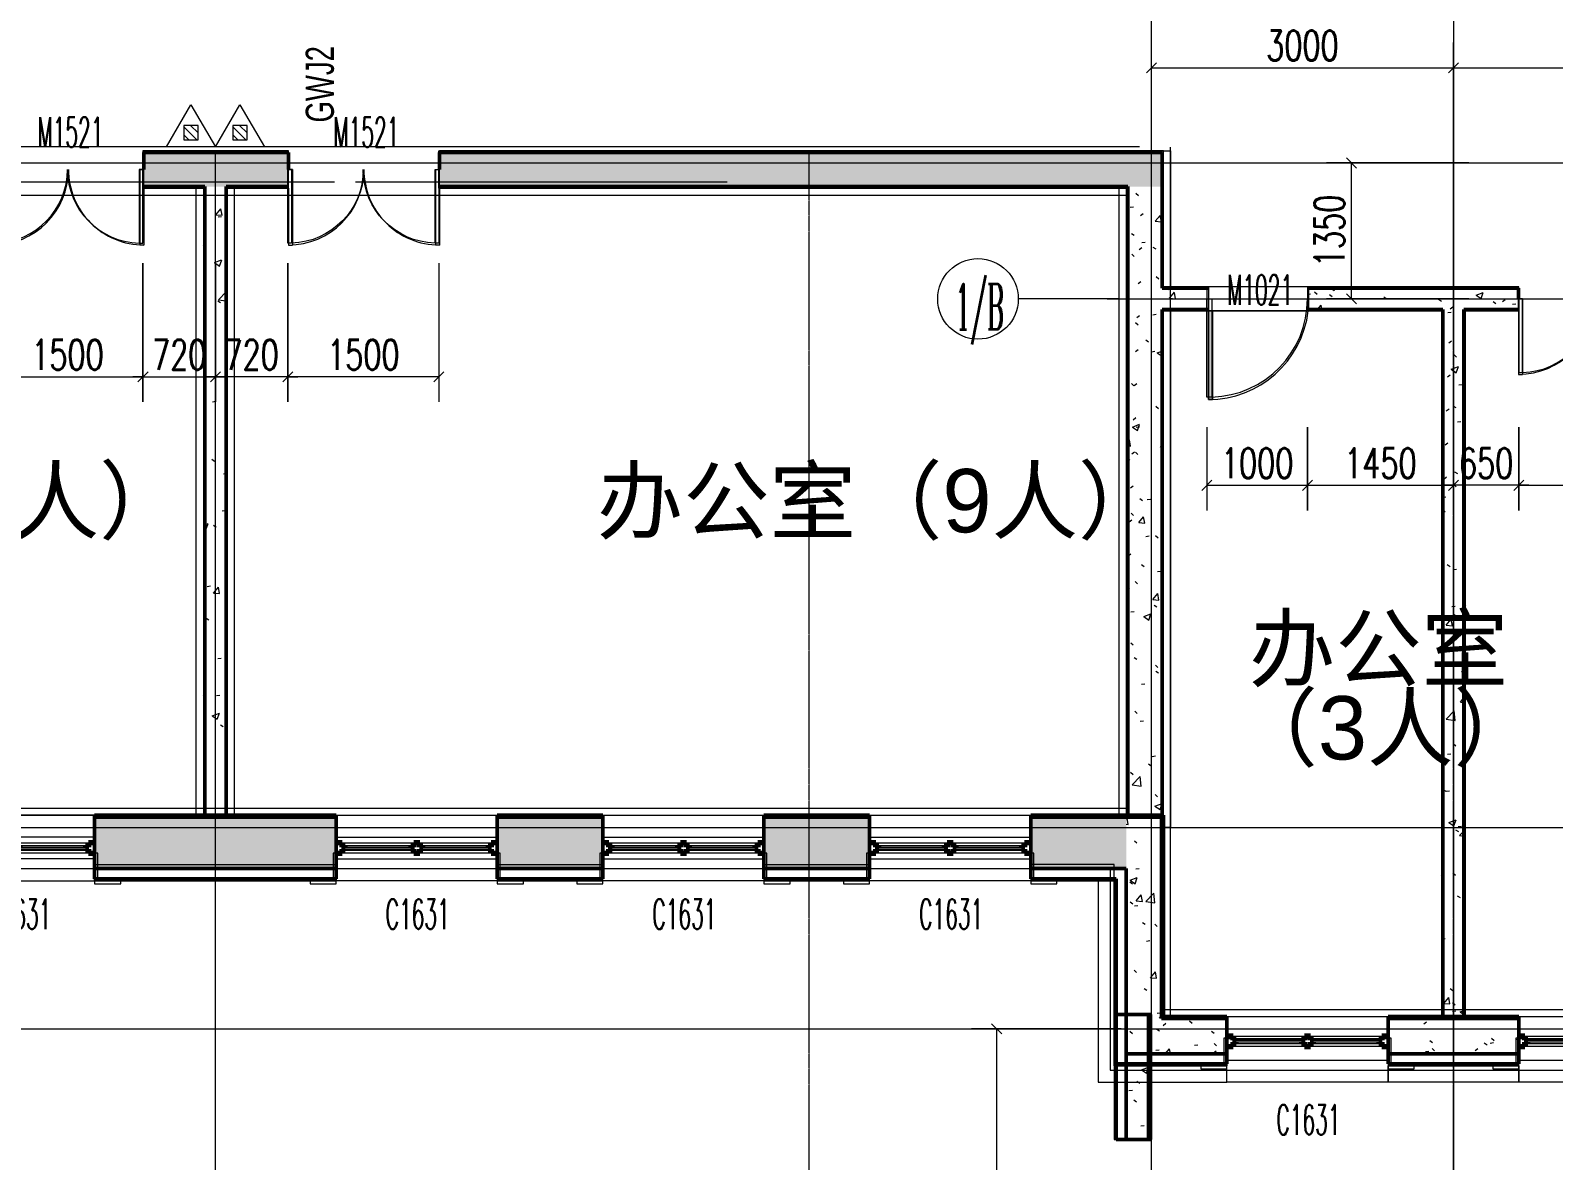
# Model space of a CAD drawing. Header units: millimetres. Extents: x -17321 to 106270, y -22341 to 35329.
# Drawn here: x 26062 to 41195, y -1309 to 9916 of the extents above; entities that cross this region are included whole.
import ezdxf

# ---------------------------------------------------------------- set-up
doc = ezdxf.new("R2010")
doc.units = ezdxf.units.MM
for name, pattern in [('IMPORT-DASHED', [7.5, 5, -2.5]), ('IMPORT-DOTE _2_', [0]), ('轴网线', [22.24, 12.7, -3.18, 3.18, -3.18])]:
    doc.linetypes.add(name, pattern=pattern)
for name, color, linetype, lineweight in [('A-DETL-GENF', 92, 'Continuous', 9), ('A-DOOR', 31, 'Continuous', 18), ('A-FLOR', 192, 'Continuous', 9), ('A-GENM', 13, 'Continuous', 18), ('A-GLAZ', 151, 'Continuous', 18), ('A-WALL', 113, 'Continuous', 50), ('A-WALL-FNSH', 113, 'Continuous', 50), ('A-WALL-PATT', 111, 'Continuous', 50), ('AXIS', 85, 'Continuous', 9), ('AXIS_TEXT', 250, 'Continuous', 9), ('DOTE', 157, 'IMPORT-DOTE _2_', 9), ('PUB_DIM', 135, 'Continuous', 9), ('PUB_TEXT', 250, 'Continuous', 9), ('S-GRID', 1, 'Continuous', 13), ('SURFACE', 11, 'Continuous', 9), ('WALL', 250, 'Continuous', 9), ('WINDOW', 93, 'Continuous', 9), ('WINDOW_TEXT', 250, 'Continuous', 9), ('救生灭火器', 232, 'Continuous', 9), ('烟道', 4, 'Continuous', 9), ('记者站1205_t3_2__3F导出_dwg', 8, 'Continuous', 9)]:
    doc.layers.add(name, color=color, linetype=linetype, lineweight=lineweight)
doc.styles.add('Arial_2', font='arial.ttf', dxfattribs={"height": 629.266735})
doc.styles.add('Arial_8', font='arial.ttf', dxfattribs={"width": 0.7, "height": 279.600661})
doc.styles.add('Complex_14', font='complex_.ttf', dxfattribs={"width": 0.388889, "height": 452.54834})
doc.styles.add('Simplex', font='simplex_.ttf', dxfattribs={"width": 0.494118, "height": 297.5})
doc.styles.add('Simplex_2', font='simplex_.ttf', dxfattribs={"width": 0.706, "height": 297.5})
pattern_1 = [(0, (0, 0), (812.8, 203.2), [33.528, -576.072, 33.528, -576.072, -3251.2]), (0, (0, 0), (812.8, 203.2), [-1219.2, 33.528, -1185.672, 33.528, -576.072, -1422.4]), (0, (0, 0), (812.8, 203.2), [-3048, 33.528, -372.872, 33.528, -982.472]), (120, (304.8, 101.6), (-582.3764, 602.30545), [33.528, -576.072, 33.528, -576.072, -3251.2]), (120, (304.8, 101.6), (-582.3764, 602.30545), [-1219.2, 33.528, -1185.672, 33.528, -576.072, -1422.4]), (120, (304.8, 101.6), (-582.3764, 602.30545), [-3048, 33.528, -372.872, 33.528, -982.472]), (240, (406.4, 508), (-230.4236, -805.50545), [33.528, -576.072, 33.528, -576.072, -3251.2]), (240, (406.4, 508), (-230.4236, -805.50545), [-1219.2, 33.528, -1185.672, 33.528, -576.072, -1422.4]), (240, (406.4, 508), (-230.4236, -805.50545), [-3048, 33.528, -372.872, 33.528, -982.472])]
pattern_2 = [(50, (0, 0), (728.7365, -63.756), [76.2, -838.2]), (355, (0, 0), (-140.972, 764.228), [60.96, -670.56]), (100.451, (60.7, -5.3), (587.77, 700.467), [64.76, -712.36]), (46.184, (0, 203.2), (1084.316, -168.171), [114.3, -1257.3]), (96.636, (90.4, 189.2), (949.61, 989.71), [97.14, -1068.54]), (351.184, (0, 203.2), (949.62, 989.7), [91.44, -1005.84]), (21, (101.6, 152.4), (606.458, -409.0606), [76.2, -838.2]), (326, (101.6, 152.4), (247.208, 736.753), [60.96, -670.56]), (71.451, (152.14, 118.3), (853.668, 327.685), [64.76, -712.36]), (37.5, (0, 0), (12.3547, 338.2201), [33.528, -628.904, 33.528, -647.192, -673.1]), (37.5, (0, 0), (12.3547, 338.2201), [-1343.152, 33.528, -639.572]), (7.5, (0, 0), (267.279, 400.722), [33.528, -354.584, 33.528, -613.664, -256.54]), (7.5, (0, 0), (267.279, 400.722), [-1035.304, 33.528, -223.012]), (327.5, (-226.57, 0), (542.3633, -22.9153), [33.528, -220.472, 33.528, -758.952, -1051.56]), (327.5, (-226.57, 0), (542.3633, -22.9153), [-1046.48, 33.528, -1018.032]), (317.5, (-328.17, 0), (592.517, 101.707), [33.528, -296.672, 33.528, -492.76, -746.76]), (317.5, (-328.17, 0), (592.517, 101.707), [-856.488, 33.528, -713.232])]

# ---------------------------------------------------------------- blocks, each defined once
blk = doc.blocks.new('TG-平开木门-双扇7 - M1521-1247899-建模-三层平面图')
at = {"layer": 'A-DOOR', "lineweight": 9}
for p, q in [((-750, 750), (-710, 750)), ((-750, 185), (-750, 750)), ((-710, 0), (-710, 750)), ((750, 750), (710, 750)), ((710, 0), (710, 750)), ((750, 185), (750, 750)), ((-750, 185), (-750, 0)), ((750, 185), (750, 0)), ((-710, 0), (-750, 0)), ((710, 0), (750, 0))]:
    blk.add_line(p, q, dxfattribs=at)
for centre, start, end in [((-750, 0), 360, 90), ((750, 0), 90, 180)]:
    blk.add_arc(centre, 750, start, end, dxfattribs=at)
blk = doc.blocks.new('C1631 - C1631-1312353-建模-三层平面图')
at = {"layer": 'A-GLAZ', "lineweight": 70}
for p, q in [((-740, 50), (-800, 50)), ((-740, 10), (-740, 50)), ((-710, 25), (-740, 25)), ((-740, 25), (-740, 10)), ((-710, 10), (-710, 25)), ((-30, 25), (-60, 25)), ((-60, 25), (-60, 10)), ((30, 50), (-30, 50)), ((-30, 50), (-30, 10)), ((-30, 10), (-30, 25)), ((30, 10), (30, 50)), ((60, 25), (30, 25)), ((30, 25), (30, 10)), ((60, 10), (60, 25)), ((740, 25), (710, 25)), ((710, 25), (710, 10)), ((800, 50), (740, 50)), ((740, 50), (740, 10)), ((740, 10), (740, 25)), ((-800, -50), (-740, -50)), ((-740, -50), (-740, -10)), ((-740, -10), (-740, -25)), ((-740, -25), (-710, -25)), ((-710, -25), (-710, -10)), ((-60, -10), (-60, -25)), ((-60, -25), (-30, -25)), ((-30, -10), (-30, -50)), ((-30, -25), (-30, -10)), ((-30, -50), (30, -50)), ((30, -50), (30, -10)), ((30, -10), (30, -25)), ((30, -25), (60, -25)), ((60, -25), (60, -10)), ((710, -10), (710, -25)), ((710, -25), (740, -25)), ((740, -10), (740, -50)), ((740, -25), (740, -10)), ((740, -50), (800, -50))]:
    blk.add_line(p, q, dxfattribs=at)
at = {"layer": 'A-GLAZ'}
for p, q in [((-740, 50), (-30, 50)), ((-740, 10), (-740, -10)), ((-740, 10), (-30, 10)), ((-740, 10), (-740, -10)), ((-710, 25), (-60, 25)), ((-30, -10), (-30, 10)), ((30, 50), (740, 50)), ((30, 10), (740, 10)), ((30, -10), (30, 10)), ((60, 25), (710, 25)), ((740, -10), (740, 10)), ((740, 10), (740, -10)), ((-30, -10), (-740, -10)), ((-30, -50), (-740, -50)), ((-60, -25), (-710, -25)), ((740, -10), (30, -10)), ((740, -50), (30, -50)), ((710, -25), (60, -25))]:
    blk.add_line(p, q, dxfattribs=at)
blk = doc.blocks.new('C1631 - C1631-1312268-建模-三层平面图')
at = {"layer": 'A-GLAZ', "lineweight": 70}
for p, q in [((-740, 50), (-800, 50)), ((-740, 10), (-740, 50)), ((-710, 25), (-740, 25)), ((-740, 25), (-740, 10)), ((-710, 10), (-710, 25)), ((-30, 25), (-60, 25)), ((-60, 25), (-60, 10)), ((30, 50), (-30, 50)), ((-30, 50), (-30, 10)), ((-30, 10), (-30, 25)), ((30, 10), (30, 50)), ((60, 25), (30, 25)), ((30, 25), (30, 10)), ((60, 10), (60, 25)), ((740, 25), (710, 25)), ((710, 25), (710, 10)), ((800, 50), (740, 50)), ((740, 50), (740, 10)), ((740, 10), (740, 25)), ((-800, -50), (-740, -50)), ((-740, -50), (-740, -10)), ((-740, -10), (-740, -25)), ((-740, -25), (-710, -25)), ((-710, -25), (-710, -10)), ((-60, -10), (-60, -25)), ((-60, -25), (-30, -25)), ((-30, -10), (-30, -50)), ((-30, -25), (-30, -10)), ((-30, -50), (30, -50)), ((30, -50), (30, -10)), ((30, -10), (30, -25)), ((30, -25), (60, -25)), ((60, -25), (60, -10)), ((710, -10), (710, -25)), ((710, -25), (740, -25)), ((740, -10), (740, -50)), ((740, -25), (740, -10)), ((740, -50), (800, -50))]:
    blk.add_line(p, q, dxfattribs=at)
at = {"layer": 'A-GLAZ'}
for p, q in [((-740, 50), (-30, 50)), ((-740, 10), (-740, -10)), ((-740, 10), (-30, 10)), ((-740, 10), (-740, -10)), ((-710, 25), (-60, 25)), ((-30, -10), (-30, 10)), ((30, 50), (740, 50)), ((30, 10), (740, 10)), ((30, -10), (30, 10)), ((60, 25), (710, 25)), ((740, -10), (740, 10)), ((740, 10), (740, -10)), ((-30, -10), (-740, -10)), ((-30, -50), (-740, -50)), ((-60, -25), (-710, -25)), ((740, -10), (30, -10)), ((740, -50), (30, -50)), ((710, -25), (60, -25))]:
    blk.add_line(p, q, dxfattribs=at)
blk = doc.blocks.new('单扇木门 - M1021-1316515-建模-三层平面图')
at = {"layer": 'A-DOOR'}
blk.add_hatch(color=256, dxfattribs=at).paths.add_polyline_path([(460, 1000), (460, 120), (500, 120), (500, 1000)], flags=0)
at = {"layer": 'A-DETL-GENF'}
for p, q in [((460, 1000), (460, 120)), ((500, 1000), (460, 1000)), ((500, 120), (500, 1000))]:
    blk.add_line(p, q, dxfattribs=at)
at = {"layer": 'A-DOOR'}
for p, q in [((460, 120), (460, 1000)), ((460, 1000), (500, 1000)), ((500, 1000), (500, 120)), ((500, 120), (-500, 120)), ((-500, 120), (-500, -120)), ((-500, 120), (500, 120)), ((500, -120), (500, 120)), ((-500, -120), (500, -120)), ((-500, -120), (500, -120))]:
    blk.add_line(p, q, dxfattribs=at)
at = {"layer": 'A-DOOR', "lineweight": 9}
blk.add_arc((500, 0), 1000, 90, 173.1048, dxfattribs=at)
blk = doc.blocks.new('TG-平开木门-双扇7 - M1521-1316616-建模-三层平面图')
at = {"layer": 'A-DOOR', "lineweight": 9}
for p, q in [((-750, 750), (-710, 750)), ((-750, 120), (-750, 750)), ((-710, 0), (-710, 750)), ((750, 750), (710, 750)), ((710, 0), (710, 750)), ((750, 120), (750, 750)), ((-750, 120), (-750, 0)), ((-710, 0), (-750, 0)), ((750, 120), (750, 0)), ((710, 0), (750, 0))]:
    blk.add_line(p, q, dxfattribs=at)
for centre, start, end in [((-750, 0), 360, 90), ((750, 0), 90, 180)]:
    blk.add_arc(centre, 750, start, end, dxfattribs=at)
blk = doc.blocks.new('窗套1600 - 窗套1600-1441503-建模-三层平面图')
at = {"layer": 'A-GENM'}
for p, q in [((-800, 30), (-1060, 30)), ((-1060, 30), (-1060, 0)), ((-1060, 0), (-800, 0)), ((-800, 0), (-830, 0)), ((-830, 0), (-830, -275)), ((-800, 0), (-800, 30)), ((-800, -275), (-800, 0)), ((1060, 30), (800, 30)), ((800, 30), (800, 0)), ((830, 0), (800, 0)), ((800, 0), (800, -275)), ((830, -275), (830, 0)), ((1060, 0), (1060, 30)), ((800, 0), (1060, 0)), ((-830, -275), (-800, -275)), ((800, -275), (830, -275))]:
    blk.add_line(p, q, dxfattribs=at)
blk = doc.blocks.new('记者站1205_t3_2__3F导出_dwg__ArchTick-1307847-建模-三层平面图')
at = {"layer": 'PUB_DIM'}
blk.add_line((-0.5, -0.5), (0.5, 0.5), dxfattribs=at)
blk = doc.blocks.new('记者站1205_t3_2__3F导出_dwg_$TCHSYS$WIN2D-1307871-建模-三层平面图')
at = {"layer": 'WINDOW'}
for p, q in [((2609837, 431967), (2611437, 431967)), ((2609837, 431751), (2611437, 431751))]:
    blk.add_line(p, q, dxfattribs=at)
at = {"layer": 'WINDOW', "flags": 128}
blk.add_lwpolyline([(2609837, 431534), (2609837, 432184), (2611437, 432184), (2611437, 431534)], close=True, dxfattribs=at)
blk = doc.blocks.new('记者站1205_t3_2__3F导出_dwg_$TCHSYS$WIN2D-1307872-建模-三层平面图')
at = {"layer": 'WINDOW'}
for p, q in [((2603387, 433967), (2604987, 433967)), ((2603387, 433751), (2604987, 433751))]:
    blk.add_line(p, q, dxfattribs=at)
at = {"layer": 'WINDOW', "flags": 128}
blk.add_lwpolyline([(2603387, 433534), (2603387, 434184), (2604987, 434184), (2604987, 433534)], close=True, dxfattribs=at)
blk = doc.blocks.new('记者站1205_t3_2__3F导出_dwg_$TCHSYS$WIN2D-1307873-建模-三层平面图')
at = {"layer": 'WINDOW'}
for p, q in [((2600737, 433967), (2602337, 433967)), ((2600737, 433751), (2602337, 433751))]:
    blk.add_line(p, q, dxfattribs=at)
at = {"layer": 'WINDOW', "flags": 128}
blk.add_lwpolyline([(2600737, 433534), (2600737, 434184), (2602337, 434184), (2602337, 433534)], close=True, dxfattribs=at)
blk = doc.blocks.new('记者站1205_t3_2__3F导出_dwg_$TCHSYS$WIN2D-1307874-建模-三层平面图')
at = {"layer": 'WINDOW'}
for p, q in [((2598087, 433967), (2599687, 433967)), ((2598087, 433751), (2599687, 433751))]:
    blk.add_line(p, q, dxfattribs=at)
at = {"layer": 'WINDOW', "flags": 128}
blk.add_lwpolyline([(2598087, 433534), (2598087, 434184), (2599687, 434184), (2599687, 433534)], close=True, dxfattribs=at)
blk = doc.blocks.new('记者站1205_t3_2__3F导出_dwg_$TCHSYS$WIN2D-1307900-建模-三层平面图')
at = {"layer": 'WINDOW'}
for p, q in [((2595687, 433967), (2594087, 433967)), ((2595687, 433751), (2594087, 433751))]:
    blk.add_line(p, q, dxfattribs=at)
at = {"layer": 'WINDOW', "flags": 128}
blk.add_lwpolyline([(2595687, 433534), (2595687, 434184), (2594087, 434184), (2594087, 433534)], close=True, dxfattribs=at)
blk = doc.blocks.new('记者站1205_t3_2__3F导出_dwg_$DorLib2D$00000001-1307921-建模-三层平面图')
at = {"layer": 'WINDOW', "flags": 128}
blk.add_lwpolyline([(0.5, 0.975), (0.5, 0), (0.45, 0), (0.45, 0.975)], close=True, dxfattribs=at)
at = {"layer": 'WINDOW'}
blk.add_arc((0.475, 0), 0.975, 91.4693, 180, dxfattribs=at)
blk = doc.blocks.new('记者站1205_t3_2__3F导出_dwg__AXISO-1307851-建模-三层平面图')
at = {"layer": 'AXIS'}
blk.add_circle((0, 0), 0.5, dxfattribs=at)
blk = doc.blocks.new('记者站1205_t3_2__3F导出_dwg_$DorLib2D$00000002-1307884-建模-三层平面图')
at = {"layer": 'WINDOW', "flags": 128}
for points in [[(-0.5, 0.4875), (-0.5, 0), (-0.475, 0), (-0.475, 0.4875)], [(0.5, 0.4875), (0.475, 0.4875), (0.475, 0), (0.5, 0)]]:
    blk.add_lwpolyline(points, close=True, dxfattribs=at)
at = {"layer": 'WINDOW'}
for centre, start, end in [((-0.4875, 0), 360, 88.53072), ((0.4875, 0), 91.46928, 180)]:
    blk.add_arc(centre, 0.4875, start, end, dxfattribs=at)
blk = doc.blocks.new('记者站1205_t3_2__3F导出_dwg_$DorLib2D$00000002-1307882-建模-三层平面图')
at = {"layer": 'WINDOW', "flags": 128}
for points in [[(-0.5, 0.4875), (-0.5, 0), (-0.475, 0), (-0.475, 0.4875)], [(0.5, 0.4875), (0.475, 0.4875), (0.475, 0), (0.5, 0)]]:
    blk.add_lwpolyline(points, close=True, dxfattribs=at)
at = {"layer": 'WINDOW'}
for centre, start, end in [((-0.4875, 0), 360, 88.53072), ((0.4875, 0), 91.46928, 180)]:
    blk.add_arc(centre, 0.4875, start, end, dxfattribs=at)
blk = doc.blocks.new('记者站1205_t3_2__3F导出_dwg_$TCHSYS$WIN2D-1307947-建模-三层平面图')
at = {"layer": 'WINDOW'}
for p, q in [((2606937, 431967), (2608537, 431967)), ((2606937, 431751), (2608537, 431751))]:
    blk.add_line(p, q, dxfattribs=at)
at = {"layer": 'WINDOW', "flags": 128}
blk.add_lwpolyline([(2606937, 431534), (2606937, 432184), (2608537, 432184), (2608537, 431534)], close=True, dxfattribs=at)
blk = doc.blocks.new('记者站1205_t3_2__3F导出_dwg_czxcxc-1307951-建模-三层平面图')
at = {"layer": '救生灭火器'}
h = blk.add_hatch(dxfattribs=at)
h.set_pattern_fill('FP_7', color=256, style=0, pattern_type=2)
h.set_pattern_definition([(315, (-27174.362, 19832.806), (-21.04774, -21.04774), [])])
h.paths.add_polyline_path([(-91, -37.5), (-166, -37.5), (-166, -112.5), (-91, -112.5)], flags=0)
h = blk.add_hatch(dxfattribs=at)
h.set_pattern_fill('FP_6', color=256, style=0, pattern_type=2)
h.set_pattern_definition([(315, (-26917.333, 19832.806), (-21.04774, -21.04774), [])])
h.paths.add_polyline_path([(166, -37.5), (91, -37.5), (91, -112.5), (166, -112.5)], flags=0)
at = {"layer": '救生灭火器', "flags": 128}
for points in [[(0, 0), (-128.5, -219.5), (-257, 0)], [(257, 0), (128.5, -219.5), (0, 0)], [(-166, -112.5), (-91, -112.5), (-91, -37.5), (-166, -37.5)], [(91, -112.5), (166, -112.5), (166, -37.5), (91, -37.5)]]:
    blk.add_lwpolyline(points, close=True, dxfattribs=at)
blk = doc.blocks.new('记者站1205_t3_2__3F导出_dwg_df4bv-1307957-建模-三层平面图')
at = {"layer": '烟道', "color": 2}
blk.add_line((2000857, 74514), (1963897, 74514), dxfattribs=at)
at = {"layer": '烟道', "color": 2, "linetype": 'IMPORT-DASHED'}
for p, q in [((2001167, 65874), (2001167, 74514)), ((1963897, 74034), (2000727, 74034)), ((1991487, 67874), (1991487, 74104)), ((1991867, 67874), (1991867, 74104)), ((2000657, 67874), (2000657, 74104)), ((1963897, 67944), (2000727, 67944)), ((2001097, 65944), (2014457, 65944))]:
    blk.add_line(p, q, dxfattribs=at)
at = {"layer": '烟道', "color": 2, "flags": 128}
blk.add_lwpolyline([(2006477, 85464), (2000567, 85464), (2000567, 81564), (1977687, 81564), (1977687, 92784), (1963367, 92784), (1963367, 67344), (2000567, 67344), (2000567, 65344), (2014987, 65344), (2014987, 67344), (2052187, 67344), (2052187, 92784), (2037867, 92784), (2037867, 81564), (2014987, 81564), (2014987, 85464), (2009077, 85464)], dxfattribs=at)
blk = doc.blocks.new('记者站1205_t3_2__3F导出_dwg-1307846-建模-三层平面图')
at = {"color": 2, "lineweight": 9}
for p, q in [((2598070, 440474), (2594437, 440474)), ((2601970, 440474), (2598277, 440474))]:
    blk.add_line(p, q, dxfattribs=at)
at = {"layer": 'AXIS'}
blk.add_line((2605863, 439314), (2604863, 439314), dxfattribs=at)
at = {"layer": 'DOTE', "linetype": 'Continuous'}
for p, q in [((2606187, 426222), (2606187, 460054)), ((2609187, 444594), (2609187, 425922)), ((2567617, 440664), (2658357, 440664)), ((2596887, 426222), (2596887, 440764)), ((2605746, 439314), (2620398, 439314)), ((2567617, 434064), (2658357, 434064)), ((2567617, 432064), (2658357, 432064))]:
    blk.add_line(p, q, dxfattribs=at)
at = {"layer": 'PUB_DIM'}
for p, q in [((2606187, 439614), (2606187, 441860)), ((2609339, 440664), (2607925, 440664)), ((2608175, 439314), (2608175, 440664)), ((2599106, 439668), (2599106, 438290)), ((2609339, 439314), (2607925, 439314)), ((2606737, 438039), (2606737, 437212)), ((2605887, 432064), (2604399, 432064)), ((2604649, 426434), (2604649, 432064))]:
    blk.add_line(p, q, dxfattribs=at)
at = {"layer": 'PUB_DIM', "flags": 128}
for points in [[(2609187, 441860), (2609187, 439614)], [(2596167, 438290), (2596167, 439668)], [(2596887, 438290), (2596887, 439668)], [(2597606, 438290), (2597606, 439668)], [(2607737, 437212), (2607737, 438039)], [(2609187, 437212), (2609187, 438039)], [(2609837, 437212), (2609837, 438039)]]:
    blk.add_lwpolyline(points, close=True, dxfattribs=at)
for points in [[(2606187, 441610), (2609187, 441610), (2616787, 441610), (2619787, 441610)], [(2594667, 438540), (2596167, 438540), (2596067, 438540)], [(2596167, 438540), (2596887, 438540), (2596987, 438540)], [(2597606, 438540), (2596887, 438540), (2596787, 438540)], [(2599106, 438540), (2597606, 438540), (2597706, 438540)], [(2606737, 437462), (2607737, 437462), (2609187, 437462)], [(2609837, 437462), (2609187, 437462), (2609087, 437462)], [(2609937, 437462), (2609837, 437462), (2611337, 437462), (2617637, 437462), (2619137, 437462)]]:
    blk.add_lwpolyline(points, dxfattribs=at)
at = {"layer": 'SURFACE', "flags": 128}
for points in [[(2598087, 433694), (2598087, 433534), (2596887, 433534), (2595687, 433534), (2595687, 433694)], [(2599687, 433694), (2599687, 433534), (2600737, 433534), (2600737, 433694)], [(2602337, 433694), (2602337, 433534), (2603387, 433534), (2603387, 433694)], [(2604987, 433694), (2604987, 433534), (2605657, 433534), (2605657, 431534), (2606937, 431534), (2606937, 431694)], [(2609837, 431694), (2609837, 431534), (2609187, 431534), (2608537, 431534), (2608537, 431694)]]:
    blk.add_lwpolyline(points, dxfattribs=at)
at = {"layer": 'WALL', "flags": 128}
for points in [[(2596767, 440414), (2596767, 434184), (2595687, 434184), (2595687, 433694), (2596887, 433694), (2598087, 433694), (2598087, 434184), (2597007, 434184), (2597007, 440414), (2597606, 440414), (2597606, 440784), (2596887, 440784), (2596167, 440784), (2596167, 440414)], [(2606307, 434064), (2606307, 432184), (2606937, 432184), (2606937, 431694), (2605817, 431694), (2605817, 433694), (2604987, 433694), (2604987, 434184), (2605867, 434184), (2605867, 439314), (2605867, 440414), (2599106, 440414), (2599106, 440784), (2606377, 440784), (2606377, 439434), (2606737, 439434), (2606737, 439194), (2606377, 439194), (2606377, 434064)], [(2609307, 432184), (2609307, 439194), (2609837, 439194), (2609837, 439434), (2609187, 439434), (2607737, 439434), (2607737, 439194), (2609067, 439194), (2609067, 432184), (2608537, 432184), (2608537, 431694), (2609187, 431694), (2609837, 431694), (2609837, 432184)], [(2600737, 434184), (2599687, 434184), (2599687, 433694), (2600737, 433694)], [(2603387, 434184), (2602337, 434184), (2602337, 433694), (2603387, 433694)]]:
    blk.add_lwpolyline(points, close=True, dxfattribs=at)
for name, p in [('记者站1205_t3_2__3F导出_dwg_df4bv-1307957-建模-三层平面图', (605210, 366310)), ('记者站1205_t3_2__3F导出_dwg_$TCHSYS$WIN2D-1307900-建模-三层平面图', (0, 0)), ('记者站1205_t3_2__3F导出_dwg_$TCHSYS$WIN2D-1307874-建模-三层平面图', (0, 0)), ('记者站1205_t3_2__3F导出_dwg_$TCHSYS$WIN2D-1307873-建模-三层平面图', (0, 0)), ('记者站1205_t3_2__3F导出_dwg_$TCHSYS$WIN2D-1307872-建模-三层平面图', (0, 0)), ('记者站1205_t3_2__3F导出_dwg_$TCHSYS$WIN2D-1307947-建模-三层平面图', (0, 0)), ('记者站1205_t3_2__3F导出_dwg_$TCHSYS$WIN2D-1307871-建模-三层平面图', (0, 0))]:
    blk.add_blockref(name, p)
for name, p, xscale, yscale, zscale, rotation in [('记者站1205_t3_2__3F导出_dwg__ArchTick-1307847-建模-三层平面图', (2606187, 441610), 100, 100, 100, 180), ('记者站1205_t3_2__3F导出_dwg__ArchTick-1307847-建模-三层平面图', (2609187, 441610), 100, 100, 100, 180), ('记者站1205_t3_2__3F导出_dwg_czxcxc-1307951-建模-三层平面图', (2596887, 440824), 1.8984375, 1.8984375, 1.8984375, 180), ('记者站1205_t3_2__3F导出_dwg__ArchTick-1307847-建模-三层平面图', (2608175, 440664), 100, 100, 100, 90), ('记者站1205_t3_2__3F导出_dwg_$DorLib2D$00000002-1307882-建模-三层平面图', (2595417, 440599), 1500, 1500, -1500, 180), ('记者站1205_t3_2__3F导出_dwg_$DorLib2D$00000001-1307921-建模-三层平面图', (2607237, 439314), 1000, 1000, -1000, 180), ('记者站1205_t3_2__3F导出_dwg__ArchTick-1307847-建模-三层平面图', (2608175, 439314), 100, 100, 100, 270), ('记者站1205_t3_2__3F导出_dwg_$DorLib2D$00000002-1307882-建模-三层平面图', (2610587, 439314), 1500, 1500, -1500, 180), ('记者站1205_t3_2__3F导出_dwg__ArchTick-1307847-建模-三层平面图', (2596887, 438540), 100, 100, 100, 180), ('记者站1205_t3_2__3F导出_dwg__ArchTick-1307847-建模-三层平面图', (2597606, 438540), 100, 100, 100, 180), ('记者站1205_t3_2__3F导出_dwg__ArchTick-1307847-建模-三层平面图', (2597606, 438540), 100, 100, 100, 180), ('记者站1205_t3_2__3F导出_dwg__ArchTick-1307847-建模-三层平面图', (2606737, 437462), 100, 100, 100, 180), ('记者站1205_t3_2__3F导出_dwg__ArchTick-1307847-建模-三层平面图', (2607737, 437462), 100, 100, 100, 180), ('记者站1205_t3_2__3F导出_dwg__ArchTick-1307847-建模-三层平面图', (2609837, 437462), 100, 100, 100, 180), ('记者站1205_t3_2__3F导出_dwg__ArchTick-1307847-建模-三层平面图', (2609837, 437462), 100, 100, 100, 180), ('记者站1205_t3_2__3F导出_dwg__ArchTick-1307847-建模-三层平面图', (2604649, 432064), 100, 100, 100, 90)]:
    blk.add_blockref(name, p, dxfattribs=dict(xscale=xscale, yscale=yscale, zscale=zscale, rotation=rotation))
for name, p, xscale, yscale, zscale in [('记者站1205_t3_2__3F导出_dwg__ArchTick-1307847-建模-三层平面图', (2609187, 441610), 100, 100, 100), ('记者站1205_t3_2__3F导出_dwg__AXISO-1307851-建模-三层平面图', (2604463, 439314), 800, 800, 800), ('记者站1205_t3_2__3F导出_dwg__ArchTick-1307847-建模-三层平面图', (2596167, 438540), 100, 100, 100), ('记者站1205_t3_2__3F导出_dwg__ArchTick-1307847-建模-三层平面图', (2596167, 438540), 100, 100, 100), ('记者站1205_t3_2__3F导出_dwg__ArchTick-1307847-建模-三层平面图', (2596887, 438540), 100, 100, 100), ('记者站1205_t3_2__3F导出_dwg__ArchTick-1307847-建模-三层平面图', (2599106, 438540), 100, 100, 100), ('记者站1205_t3_2__3F导出_dwg__ArchTick-1307847-建模-三层平面图', (2607737, 437462), 100, 100, 100), ('记者站1205_t3_2__3F导出_dwg__ArchTick-1307847-建模-三层平面图', (2609187, 437462), 100, 100, 100), ('记者站1205_t3_2__3F导出_dwg__ArchTick-1307847-建模-三层平面图', (2609187, 437462), 100, 100, 100)]:
    blk.add_blockref(name, p, dxfattribs=dict(xscale=xscale, yscale=yscale, zscale=zscale))
at = {"extrusion": (0, 0, -1), "xscale": 1500, "yscale": 1500, "zscale": -1500, "rotation": 180}
blk.add_blockref('记者站1205_t3_2__3F导出_dwg_$DorLib2D$00000002-1307884-建模-三层平面图', (-2598356, 440599), dxfattribs=at)
at = {"layer": 'AXIS_TEXT', "color": 7, "insert": (2604237, 439464), "char_height": 452.5, "width": 574.84, "attachment_point": 1, "line_spacing_factor": 1.141342, "style": 'Complex_14'}
blk.add_mtext('1/B', dxfattribs=at)
at = {"layer": 'PUB_DIM', "color": 7, "char_height": 297.5, "attachment_point": 2, "line_spacing_factor": 1.125731, "style": 'Simplex_2'}
for s, insert, width in [('3000', (2607687, 441979), 917.9), ('1500', (2595417, 438908), 871.28), ('720', (2596527, 438908), 688.42), ('720', (2597246, 438908), 688.42), ('1500', (2598356, 438908), 871.28), ('1000', (2607237, 437830), 871.28), ('1450', (2608462, 437830), 871.28), ('650', (2609512, 437830), 688.42)]:
    blk.add_mtext(s, dxfattribs=dict(at, insert=insert, width=width))
at = {"layer": 'PUB_DIM', "color": 7, "insert": (2607806, 439989), "char_height": 297.5, "width": 871.28, "attachment_point": 2, "rotation": 90, "line_spacing_factor": 1.125731, "style": 'Simplex_2'}
blk.add_mtext('1350', dxfattribs=at)
at = {"layer": 'PUB_TEXT', "color": 7, "insert": (2597784, 441066), "char_height": 279.6, "width": 724.64, "attachment_point": 1, "rotation": 90, "line_spacing_factor": 0.941778, "style": 'Arial_8'}
blk.add_mtext('GWJ2', dxfattribs=at)
at = {"layer": 'PUB_TEXT', "color": 155, "char_height": 629.3, "attachment_point": 1, "line_spacing_factor": 0.941778, "style": 'Arial_2'}
for s, insert, width in [('办公室（9人）', (2590951, 437624), 7684.12), ('办公室（9人）', (2600676, 437624), 7684.12), ('办公室', (2607155, 436157), 3546.52), ('（3人）', (2606982, 435368), 4137.6)]:
    blk.add_mtext(s, dxfattribs=dict(at, insert=insert, width=width))
at = {"layer": 'WINDOW_TEXT', "color": 7, "char_height": 297.5, "width": 778.06, "attachment_point": 1, "line_spacing_factor": 1.125731, "style": 'Simplex'}
for s, insert in [('M1521', (2595119, 441119)), ('M1521', (2598059, 441119)), ('M1021', (2606939, 439552))]:
    blk.add_mtext(s, dxfattribs=dict(at, insert=insert))
at = {"layer": 'WINDOW_TEXT', "color": 5, "char_height": 297.5, "width": 785.23, "attachment_point": 1, "line_spacing_factor": 1.125731, "style": 'Simplex'}
for insert in [(2594620, 433352), (2598579, 433352), (2601229, 433352), (2603879, 433352), (2607429, 431309)]:
    blk.add_mtext('C1631', dxfattribs=dict(at, insert=insert))

msp = doc.modelspace()

# ---------------------------------------------------------------- hatches: boundary and pattern name
at = {"layer": 'A-WALL-PATT', "lineweight": 9}
h = msp.add_hatch(dxfattribs=at)
h.set_pattern_fill('FP_1', color=256, style=0, pattern_type=2)
h.set_pattern_definition(pattern_1)
h.paths.add_polyline_path([(37305, 8705), (37320, 8705), (37320, 8720), (30125, 8720), (30125, 8705), (32106, 8705)], flags=0)
h.paths.add_polyline_path([(28625, 8705), (28625, 8720), (27190, 8720), (27190, 8705)], flags=0)
h.paths.add_polyline_path([(25690, 8705), (25690, 8720), (19705, 8720), (19705, 8705), (20827, 8705)], flags=0)
h.paths.add_polyline_path([(18905, 8705), (18905, 8720), (11445, 8720), (11445, 8705), (18007, 8705)], flags=0)
h.paths.add_polyline_path([(9945, 8705), (9945, 8720), (2220, 8720), (2220, 8705), (9548, 8705)], flags=0)
h.paths.add_polyline_path([(120, 8705), (720, 8705), (720, 8720), (120, 8720)], flags=0)
h = msp.add_hatch(dxfattribs=at)
h.set_pattern_fill('FP_2', color=256, style=0, pattern_type=2)
h.set_pattern_definition(pattern_2)
h.paths.add_polyline_path([(36965, 8365), (37305, 8365), (37305, 8705), (30125, 8705), (30125, 8365), (32106, 8365)], flags=0)
h.paths.add_polyline_path([(28005, 8365), (28625, 8365), (28625, 8705), (27190, 8705), (27190, 8365), (27795, 8365)], flags=0)
h.paths.add_polyline_path([(25690, 8365), (25690, 8705), (19705, 8705), (19705, 8365), (20827, 8365)], flags=0)
h.paths.add_polyline_path([(18007, 8365), (18905, 8365), (18905, 8705), (11445, 8705), (11445, 8365), (15187, 8365)], flags=0)
h.paths.add_polyline_path([(2220, 8365), (9945, 8365), (9945, 8705), (2220, 8705), (2220, 8535)], flags=0)
h.paths.add_polyline_path([(720, 8365), (720, 8705), (120, 8705), (120, 8365)], flags=0)
h = msp.add_hatch(dxfattribs=at)
h.set_pattern_fill('FP_1', color=256, style=0, pattern_type=2)
h.set_pattern_definition(pattern_1)
h.paths.add_polyline_path([(37305, 2120), (37320, 2120), (37320, 7145), (37305, 7145), (37305, 3195)], flags=0)
h.paths.add_polyline_path([(37305, 7355), (37320, 7355), (37320, 8705), (37305, 8705), (37305, 8350)], flags=0)
h = msp.add_hatch(dxfattribs=at)
h.set_pattern_fill('FP_1', color=256, style=0, pattern_type=2)
h.set_pattern_definition(pattern_1)
h.paths.add_polyline_path([(36950, 8350), (36965, 8350), (36965, 8365), (30125, 8365), (30125, 8350), (32106, 8350)], flags=0)
h.paths.add_polyline_path([(28020, 8350), (28625, 8350), (28625, 8365), (28020, 8365)], flags=0)
h.paths.add_polyline_path([(27795, 8350), (27795, 8365), (27190, 8365), (27190, 8350), (27780, 8350)], flags=0)
h.paths.add_polyline_path([(18720, 8350), (18905, 8350), (18905, 8365), (18720, 8365)], flags=0)
h.paths.add_polyline_path([(18007, 8350), (18495, 8350), (18495, 8365), (11445, 8365), (11445, 8350), (15187, 8350)], flags=0)
h.paths.add_polyline_path([(20450, 8350), (25690, 8350), (25690, 8365), (20450, 8365)], flags=0)
h.paths.add_polyline_path([(19705, 8350), (20365, 8350), (20365, 8365), (19705, 8365)], flags=0)
h.paths.add_polyline_path([(9548, 8350), (9945, 8350), (9945, 8365), (9420, 8365), (9420, 8350)], flags=0)
h.paths.add_polyline_path([(9195, 8350), (9195, 8365), (2220, 8365), (2220, 8350), (9180, 8350)], flags=0)
h.paths.add_polyline_path([(120, 8350), (720, 8350), (720, 8365), (120, 8365)], flags=0)
h = msp.add_hatch(dxfattribs=at)
h.set_pattern_fill('FP_1', color=256, style=0, pattern_type=2)
h.set_pattern_definition(pattern_1)
h.paths.add_polyline_path([(27795, 2120), (27795, 8350), (27780, 8350), (27780, 2120)], flags=0)
h = msp.add_hatch(dxfattribs=at)
h.set_pattern_fill('FP_2', color=256, style=0, pattern_type=2)
h.set_pattern_definition(pattern_2)
h.paths.add_polyline_path([(27877, 2120), (28005, 2120), (28005, 8365), (27795, 8365), (27795, 2120)], flags=0)
h = msp.add_hatch(dxfattribs=at)
h.set_pattern_fill('FP_1', color=256, style=0, pattern_type=2)
h.set_pattern_definition(pattern_1)
h.paths.add_polyline_path([(28020, 2120), (28020, 8365), (28005, 8365), (28005, 2120)], flags=0)
h = msp.add_hatch(dxfattribs=at)
h.set_pattern_fill('FP_1', color=256, style=0, pattern_type=2)
h.set_pattern_definition(pattern_1)
h.paths.add_polyline_path([(36965, 2120), (36965, 8350), (36950, 8350), (36950, 2120)], flags=0)
h = msp.add_hatch(dxfattribs=at)
h.set_pattern_fill('FP_2', color=256, style=0, pattern_type=2)
h.set_pattern_definition(pattern_2)
h.paths.add_polyline_path([(37305, 2120), (37305, 8365), (36965, 8365), (36965, 2120), (37300, 2120)], flags=0)
h = msp.add_hatch(dxfattribs=at)
h.set_pattern_fill('FP_2', color=256, style=0, pattern_type=2)
h.set_pattern_definition(pattern_2)
h.paths.add_polyline_path([(50680, 7145), (50695, 7145), (50695, 7355), (50155, 7355), (50155, 7145)], flags=0)
h.paths.add_polyline_path([(48655, 7145), (48655, 7355), (42345, 7355), (42345, 7145)], flags=0)
h.paths.add_polyline_path([(40095, 7145), (40845, 7145), (40845, 7355), (38765, 7355), (38765, 7145)], flags=0)
h.paths.add_polyline_path([(37305, 7145), (37765, 7145), (37765, 7355), (37305, 7355)], flags=0)
h = msp.add_hatch(dxfattribs=at)
h.set_pattern_fill('FP_1', color=256, style=0, pattern_type=2)
h.set_pattern_definition(pattern_1)
h.paths.add_polyline_path([(48655, 7355), (48655, 7370), (42345, 7370), (42345, 7355)], flags=0)
h.paths.add_polyline_path([(50680, 7355), (50680, 7370), (50155, 7370), (50155, 7355)], flags=0)
h.paths.add_polyline_path([(40845, 7355), (40845, 7370), (38765, 7370), (38765, 7355)], flags=0)
h.paths.add_polyline_path([(37765, 7355), (37765, 7370), (37320, 7370), (37320, 7355), (37746, 7355)], flags=0)
h = msp.add_hatch(dxfattribs=at)
h.set_pattern_fill('FP_1', color=256, style=0, pattern_type=2)
h.set_pattern_definition(pattern_1)
h.paths.add_polyline_path([(50680, 7130), (50680, 7145), (50155, 7145), (50155, 7130)], flags=0)
h.paths.add_polyline_path([(40080, 7130), (40095, 7130), (40095, 7145), (38765, 7145), (38765, 7130)], flags=0)
h.paths.add_polyline_path([(40845, 7130), (40845, 7145), (40305, 7145), (40305, 7130), (40320, 7130)], flags=0)
h.paths.add_polyline_path([(48655, 7130), (48655, 7145), (42345, 7145), (42345, 7130)], flags=0)
h.paths.add_polyline_path([(37746, 7130), (37765, 7130), (37765, 7145), (37320, 7145), (37320, 7130)], flags=0)
h = msp.add_hatch(dxfattribs=at)
h.set_pattern_fill('FP_1', color=256, style=0, pattern_type=2)
h.set_pattern_definition(pattern_1)
h.paths.add_polyline_path([(40095, 120), (40095, 7130), (40080, 7130), (40080, 120)], flags=0)
h = msp.add_hatch(dxfattribs=at)
h.set_pattern_fill('FP_2', color=256, style=0, pattern_type=2)
h.set_pattern_definition(pattern_2)
h.paths.add_polyline_path([(40305, 120), (40305, 7145), (40095, 7145), (40095, 120)], flags=0)
h = msp.add_hatch(dxfattribs=at)
h.set_pattern_fill('FP_1', color=256, style=0, pattern_type=2)
h.set_pattern_definition(pattern_1)
h.paths.add_polyline_path([(40320, 120), (40320, 7130), (40305, 7130), (40305, 120)], flags=0)
h = msp.add_hatch(dxfattribs=at)
h.set_pattern_fill('FP_1', color=256, style=0, pattern_type=2)
h.set_pattern_definition(pattern_1)
h.paths.add_polyline_path([(33516, 2100), (34400, 2100), (34400, 2120), (33350, 2120), (33350, 2100)], flags=0)
h.paths.add_polyline_path([(36950, 2100), (37300, 2100), (37300, 2120), (36950, 2120)], flags=0)
h.paths.add_polyline_path([(36950, 2100), (36950, 2120), (36000, 2120), (36000, 2100), (36830, 2100)], flags=0)
h.paths.add_polyline_path([(30700, 2100), (31750, 2100), (31750, 2120), (30700, 2120)], flags=0)
h.paths.add_polyline_path([(29100, 2100), (29100, 2120), (26700, 2120), (26700, 2100), (27877, 2100)], flags=0)
h.paths.add_polyline_path([(21400, 2100), (22450, 2100), (22450, 2120), (21400, 2120)], flags=0)
h.paths.add_polyline_path([(19800, 2100), (19800, 2120), (17400, 2120), (17400, 2100), (19417, 2100)], flags=0)
h.paths.add_polyline_path([(24050, 2100), (25100, 2100), (25100, 2120), (24050, 2120)], flags=0)
h.paths.add_polyline_path([(8100, 2100), (10500, 2100), (10500, 2120), (8100, 2120)], flags=0)
h.paths.add_polyline_path([(15187, 2100), (15800, 2100), (15800, 2120), (14750, 2120), (14750, 2100)], flags=0)
h.paths.add_polyline_path([(13150, 2100), (13150, 2120), (12100, 2120), (12100, 2100), (12368, 2100)], flags=0)
h.paths.add_polyline_path([(3850, 2100), (3850, 2120), (2800, 2120), (2800, 2100)], flags=0)
h.paths.add_polyline_path([(1200, 2100), (1200, 2120), (120, 2120), (120, 2100), (1089, 2100)], flags=0)
h.paths.add_polyline_path([(6500, 2100), (6500, 2120), (5450, 2120), (5450, 2100)], flags=0)
h = msp.add_hatch(dxfattribs=at)
h.set_pattern_fill('FP_1', color=256, style=0, pattern_type=2)
h.set_pattern_definition(pattern_1)
h.paths.add_polyline_path([(37300, 120), (37320, 120), (37320, 2120), (37300, 2120), (37300, 778)], flags=0)
h = msp.add_hatch(dxfattribs=at)
h.set_pattern_fill('FP_2', color=256, style=0, pattern_type=2)
h.set_pattern_definition(pattern_2)
h.paths.add_polyline_path([(36336, 1590), (36950, 1590), (36950, 2100), (36000, 2100), (36000, 1590)], flags=0)
h.paths.add_polyline_path([(25100, 1590), (25100, 2100), (24050, 2100), (24050, 1590), (25057, 1590)], flags=0)
h.paths.add_polyline_path([(31750, 1590), (31750, 2100), (30700, 2100), (30700, 1590)], flags=0)
h.paths.add_polyline_path([(29100, 1590), (29100, 2100), (26700, 2100), (26700, 1590), (27877, 1590)], flags=0)
h.paths.add_polyline_path([(33516, 1590), (34400, 1590), (34400, 2100), (33350, 2100), (33350, 1590)], flags=0)
h.paths.add_polyline_path([(18007, 1590), (19800, 1590), (19800, 2100), (17400, 2100), (17400, 1590)], flags=0)
h.paths.add_polyline_path([(14750, 1590), (15800, 1590), (15800, 2100), (14750, 2100), (14750, 1987)], flags=0)
h.paths.add_polyline_path([(22450, 1590), (22450, 2100), (21400, 2100), (21400, 1590), (22237, 1590)], flags=0)
h.paths.add_polyline_path([(10500, 1590), (10500, 2100), (8100, 2100), (8100, 1590), (9548, 1590)], flags=0)
h.paths.add_polyline_path([(12368, 1590), (13150, 1590), (13150, 2100), (12100, 2100), (12100, 1590)], flags=0)
h.paths.add_polyline_path([(3850, 1590), (3850, 2100), (2800, 2100), (2800, 1590)], flags=0)
h.paths.add_polyline_path([(6500, 1590), (6500, 2100), (5450, 2100), (5450, 1590)], flags=0)
h.paths.add_polyline_path([(120, 1590), (1200, 1590), (1200, 2100), (100, 2100), (100, 1590)], flags=0)
h = msp.add_hatch(dxfattribs=at)
h.set_pattern_fill('FP_2', color=256, style=0, pattern_type=2)
h.set_pattern_definition(pattern_2)
h.paths.add_polyline_path([(36950, 100), (37300, 100), (37300, 2100), (36950, 2100), (36950, 120)], flags=0)
h = msp.add_hatch(dxfattribs=at)
h.set_pattern_fill('FP_2', color=256, style=0, pattern_type=2)
h.set_pattern_definition(pattern_2)
h.paths.add_polyline_path([(37170, -1100), (37170, 140), (36950, 140), (36950, -1100)], flags=0)
h = msp.add_hatch(dxfattribs=at)
h.set_pattern_fill('FP_2', color=256, style=0, pattern_type=2)
h.set_pattern_definition(pattern_2)
h.paths.add_polyline_path([(45550, -250), (45550, 100), (44800, 100), (44800, -250)], flags=0)
h.paths.add_polyline_path([(50700, -250), (50700, 100), (50050, 100), (50050, -250), (50680, -250)], flags=0)
h.paths.add_polyline_path([(40566, -250), (40850, -250), (40850, 100), (39550, 100), (39550, -250)], flags=0)
h.paths.add_polyline_path([(42450, -250), (43200, -250), (43200, 100), (42450, 100)], flags=0)
h.paths.add_polyline_path([(47615, -250), (48450, -250), (48450, 100), (47150, 100), (47150, -250)], flags=0)
h.paths.add_polyline_path([(36950, -250), (37950, -250), (37950, 100), (36950, 100)], flags=0)
h = msp.add_hatch(dxfattribs=at)
h.set_pattern_fill('FP_1', color=256, style=0, pattern_type=2)
h.set_pattern_definition(pattern_1)
h.paths.add_polyline_path([(37190, -1100), (37190, 140), (37170, 140), (37170, -1100)], flags=0)
h = msp.add_hatch(dxfattribs=at)
h.set_pattern_fill('FP_1', color=256, style=0, pattern_type=2)
h.set_pattern_definition(pattern_1)
h.paths.add_polyline_path([(50435, 100), (50680, 100), (50680, 120), (50050, 120), (50050, 100)], flags=0)
h.paths.add_polyline_path([(44800, 100), (45550, 100), (45550, 120), (44800, 120)], flags=0)
h.paths.add_polyline_path([(47150, 100), (48450, 100), (48450, 120), (47150, 120)], flags=0)
h.paths.add_polyline_path([(37950, 100), (37950, 120), (37300, 120), (37300, 100), (37746, 100)], flags=0)
h.paths.add_polyline_path([(40566, 100), (40850, 100), (40850, 120), (39550, 120), (39550, 100)], flags=0)
h.paths.add_polyline_path([(42450, 100), (43200, 100), (43200, 120), (42450, 120)], flags=0)

# ---------------------------------------------------------------- linework, layer by layer
at = {"layer": 'A-FLOR'}
for p, q in [((25100, 2120), (26700, 2120)), ((29100, 2120), (30700, 2120)), ((31750, 2120), (33350, 2120)), ((34400, 2120), (36000, 2120)), ((37950, 120), (39550, 120)), ((40850, 120), (42450, 120))]:
    msp.add_line(p, q, dxfattribs=at)
at = {"layer": 'A-WALL', "color": 7}
for p, q in [((27190, 8705), (27190, 8535)), ((28625, 8705), (27190, 8705)), ((28625, 8535), (28625, 8705)), ((30125, 8705), (30125, 8535)), ((37305, 8705), (30125, 8705)), ((37305, 7355), (37305, 8705)), ((27795, 8365), (27190, 8365)), ((27795, 2120), (27795, 8365)), ((28625, 8365), (28005, 8365)), ((28005, 2120), (28005, 8365)), ((36965, 8365), (30125, 8365)), ((36965, 2120), (36965, 8365)), ((37305, 7355), (37765, 7355)), ((38765, 7355), (40845, 7355)), ((40845, 7250), (40845, 7355)), ((37305, 2120), (37305, 7145)), ((37305, 7145), (37765, 7145)), ((38765, 7145), (40095, 7145)), ((40095, 120), (40095, 7145)), ((40305, 7145), (40845, 7145)), ((40305, 120), (40305, 7145)), ((27780, 2120), (26700, 2120)), ((26700, 2120), (26700, 1490)), ((29100, 2120), (28020, 2120)), ((29100, 1490), (29100, 2120)), ((31750, 2120), (30700, 2120)), ((30700, 2120), (30700, 1490)), ((31750, 1490), (31750, 2120)), ((34400, 2120), (33350, 2120)), ((33350, 2120), (33350, 1490)), ((34400, 1490), (34400, 2120)), ((36950, 2120), (36000, 2120)), ((36000, 2120), (36000, 1490)), ((37320, 120), (37320, 2120)), ((26700, 1490), (29100, 1490)), ((30700, 1490), (31750, 1490)), ((33350, 1490), (34400, 1490)), ((36000, 1490), (36850, 1490)), ((36850, 1490), (36850, -350)), ((37190, 140), (36850, 140)), ((36850, -1100), (36850, 140)), ((37190, -1100), (37190, 140)), ((37950, 120), (37320, 120)), ((37950, -350), (37950, 120)), ((40080, 120), (39550, 120)), ((39550, 120), (39550, -350)), ((40850, 120), (40320, 120)), ((40850, -350), (40850, 120)), ((36850, -350), (37950, -350)), ((39550, -350), (40850, -350)), ((36850, -1100), (37190, -1100))]:
    msp.add_line(p, q, dxfattribs=at)
at = {"layer": 'A-WALL'}
for p, q in [((28020, 8365), (28020, 8350)), ((27795, 2120), (28005, 2120)), ((36965, 2120), (37305, 2120)), ((26700, 2100), (29100, 2100)), ((30700, 2100), (31750, 2100)), ((33350, 2100), (34400, 2100)), ((36000, 2100), (37300, 2100)), ((37300, 2100), (37300, 100)), ((26700, 1590), (29100, 1590)), ((30700, 1590), (31750, 1590)), ((33350, 1590), (34400, 1590)), ((36000, 1590), (36950, 1590)), ((36950, 1590), (36950, -250)), ((36950, -1100), (36950, 140)), ((37170, -1100), (37170, 140)), ((37300, 100), (37950, 100)), ((39550, 100), (40850, 100)), ((40095, 120), (40305, 120)), ((36950, -250), (37950, -250)), ((39550, -250), (40850, -250))]:
    msp.add_line(p, q, dxfattribs=at)
at = {"layer": 'A-WALL-FNSH', "color": 250, "lineweight": 9}
for p, q in [((28625, 8720), (27190, 8720)), ((27190, 8720), (27190, 8705)), ((28625, 8705), (28625, 8720)), ((37320, 8720), (30125, 8720)), ((30125, 8720), (30125, 8705)), ((37320, 7370), (37320, 8720)), ((27190, 8350), (27780, 8350)), ((27780, 8350), (27780, 2120)), ((28020, 8350), (28625, 8350)), ((28020, 2120), (28020, 8350)), ((30125, 8350), (36950, 8350)), ((36950, 8350), (36950, 2120)), ((37765, 7370), (37320, 7370)), ((40845, 7370), (38765, 7370)), ((40845, 7355), (40845, 7370)), ((37320, 2120), (37320, 7130)), ((37320, 7130), (37765, 7130)), ((38765, 7130), (40080, 7130)), ((40080, 7130), (40080, 120)), ((40320, 7130), (40845, 7130)), ((40320, 120), (40320, 7130)), ((37320, 2120), (37320, 2120)), ((26700, 1490), (26700, 1470)), ((26700, 1470), (29100, 1470)), ((29100, 1470), (29100, 1490)), ((30700, 1490), (30700, 1470)), ((30700, 1470), (31750, 1470)), ((31750, 1470), (31750, 1490)), ((33350, 1490), (33350, 1470)), ((33350, 1470), (34400, 1470)), ((34400, 1470), (34400, 1490)), ((36000, 1490), (36000, 1470)), ((36000, 1470), (36830, 1470)), ((36830, 1470), (36830, -370)), ((36830, 140), (36830, -1100)), ((36850, 140), (36830, 140)), ((36830, -370), (37950, -370)), ((37950, -370), (37950, -350)), ((39550, -350), (39550, -370)), ((39550, -370), (40850, -370)), ((40850, -370), (40850, -350)), ((36830, -1100), (36850, -1100))]:
    msp.add_line(p, q, dxfattribs=at)
at = {"layer": 'S-GRID', "linetype": '轴网线'}
for p, q in [((37200, -14605), (37200, 19710)), ((27900, -14605), (27900, 8700)), ((33800, -14605), (33800, 8700)), ((-8370, 8600), (89370, 8600)), ((40200, -14605), (40200, 8600)), ((-8370, 2000), (89370, 2000)), ((-8370, 0), (89370, 0))]:
    msp.add_line(p, q, dxfattribs=at)

# ---------------------------------------------------------------- block references
at = {"layer": 'A-DOOR', "rotation": 180}
for name, p in [('TG-平开木门-双扇7 - M1521-1247899-建模-三层平面图', (26440, 8535)), ('TG-平开木门-双扇7 - M1521-1247899-建模-三层平面图', (29375, 8535)), ('单扇木门 - M1021-1316515-建模-三层平面图', (38265, 7250)), ('TG-平开木门-双扇7 - M1521-1316616-建模-三层平面图', (41595, 7250))]:
    msp.add_blockref(name, p, dxfattribs=at)
at = {"layer": 'A-GENM', "rotation": 180}
for p in [(25900, 1470), (29900, 1470), (32550, 1470), (35200, 1470), (38750, -370), (41650, -370)]:
    msp.add_blockref('窗套1600 - 窗套1600-1441503-建模-三层平面图', p, dxfattribs=at)
at = {"layer": 'A-GLAZ', "rotation": 180}
for name, p in [('C1631 - C1631-1312268-建模-三层平面图', (25900, 1795)), ('C1631 - C1631-1312268-建模-三层平面图', (29900, 1795)), ('C1631 - C1631-1312268-建模-三层平面图', (32550, 1795)), ('C1631 - C1631-1312268-建模-三层平面图', (35200, 1795)), ('C1631 - C1631-1312353-建模-三层平面图', (38750, -125)), ('C1631 - C1631-1312353-建模-三层平面图', (41650, -125))]:
    msp.add_blockref(name, p, dxfattribs=at)
at = {"layer": '记者站1205_t3_2__3F导出_dwg', "color": 4}
msp.add_blockref('记者站1205_t3_2__3F导出_dwg-1307846-建模-三层平面图', (-2568987, -432064), dxfattribs=at)

doc.saveas('drawing.dxf')
